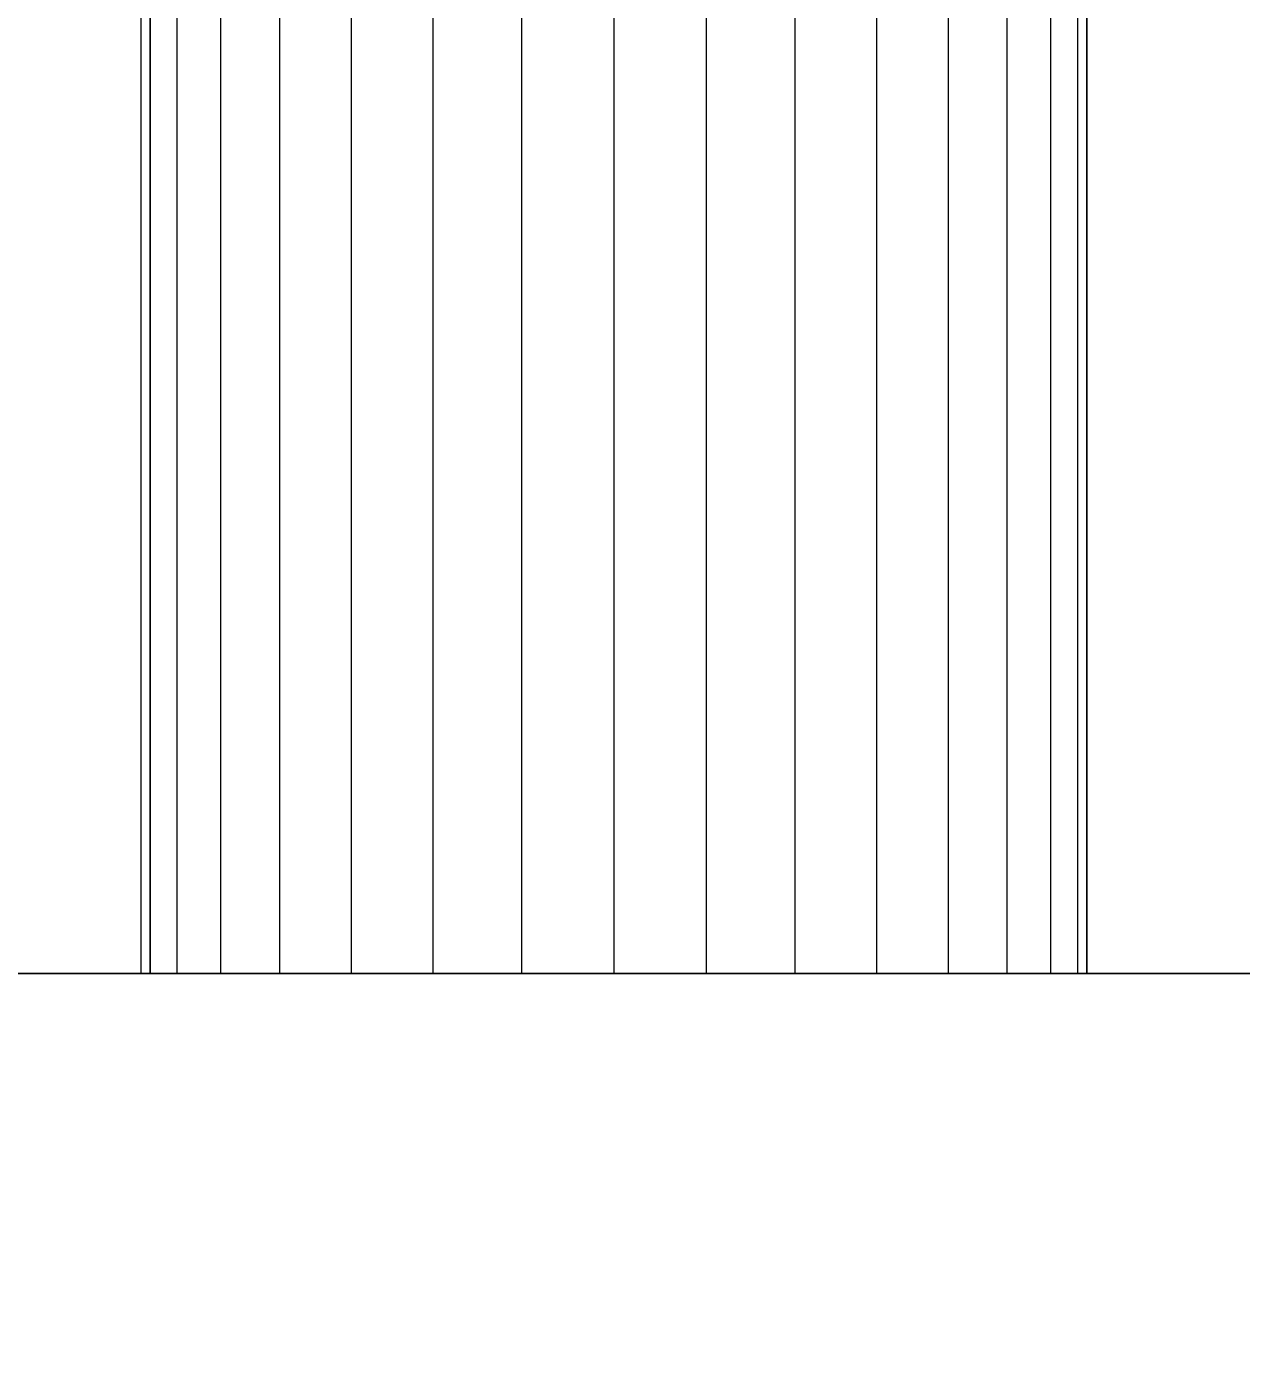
# Model space of a CAD drawing. Header units: millimetres. Extents: x -21672 to 8019, y 3751 to 17279.
# Drawn here: x -13318.5 to -13267.6, y 14411.1 to 14466.4 of the extents above; entities that cross this region are included whole.
import ezdxf

# ---------------------------------------------------------------- set-up
doc = ezdxf.new("R2010")
doc.units = ezdxf.units.MM
for name, color, linetype, lineweight in [('A-ANNO-DIMS', 211, 'Continuous', 9), ('A-ANNO-DIMS-50', 211, 'Continuous', 9), ('A-GENM', 13, 'Continuous', 18)]:
    doc.layers.add(name, color=color, linetype=linetype, lineweight=lineweight)
doc.styles.add('Arial', font='arial.ttf', dxfattribs={"height": 125})
doc.dimstyles.new('Diagonal_-_2_5mm_Arial', dxfattribs={"dimscale": 304.8, "dimtxt": 127.532425, "dimasz": 0.492126, "dimexe": 0.393701, "dimexo": 0.246063, "dimgap": 0.287073, "dimtad": 1, "dimdec": 0, "dimzin": 0, "dimdsep": 46, "dimtxsty": 'Arial', "dimblk1": 'OBLIQUE', "dimblk2": 'OBLIQUE', "dimsah": 1, "dimcen": 0.09, "dimdle": 0.393701, "dimazin": 0, "dimtfac": 1, "dimtdec": 4, "dimtix": 1, "dimtmove": 0, "dimatfit": 3, "dimfxl": 1, "dimtvp": 1, "dimtolj": 1, "dimtzin": 0, "dimarcsym": 2})

# ---------------------------------------------------------------- blocks, each defined once
blk = doc.blocks.new('Nevera de autoservicio single - Nevera de autoservicio single-466915-Level 2')
at = {"layer": 'A-GENM'}
for p, q in [((454.753, 1307.979), (454.753, -1108.896)), ((454.753, -1108.896), (454.753, 1307.979)), ((454.753, -1108.896), (454.753, 1307.979)), ((454.753, -1108.896), (454.753, 1307.979)), ((454.753, -1028.381), (454.753, 977.961)), ((454.753, -616.823), (454.753, -565.379)), ((454.753, -597.038), (255.92, -597.038)), ((454.753, -597.038), (255.92, -597.038)), ((454.753, -597.038), (255.92, -597.038)), ((454.753, -597.038), (255.92, -597.038)), ((454.753, -597.038), (255.92, -597.038)), ((454.753, -597.038), (255.92, -597.038)), ((454.753, -597.038), (255.92, -597.038)), ((454.753, -597.038), (255.92, -597.038)), ((454.753, -597.038), (255.92, -597.038)), ((454.753, -597.038), (255.92, -597.038)), ((454.753, -597.038), (255.92, -597.038)), ((255.92, -597.038), (454.753, -597.038)), ((454.753, -597.386), (454.753, -597.038)), ((454.753, -597.038), (454.753, -597.417)), ((454.753, -597.417), (454.753, -597.038)), ((454.753, -597.038), (454.753, -597.417)), ((454.753, -597.417), (454.753, -597.038)), ((454.753, -597.038), (454.753, -597.417)), ((454.753, -597.417), (454.753, -597.038)), ((454.753, -597.038), (454.753, -597.417)), ((454.753, -597.417), (454.753, -597.038)), ((454.753, -597.038), (454.753, -597.227)), ((454.753, -597.417), (454.753, -597.038)), ((454.753, -597.227), (454.753, -597.038)), ((454.753, -597.417), (454.753, -597.038)), ((454.753, -597.038), (454.753, -597.386)), ((454.753, -597.227), (454.753, -597.038)), ((454.753, -597.227), (454.753, -597.038)), ((454.753, -597.417), (454.753, -597.038)), ((454.753, -597.417), (454.753, -597.038)), ((454.753, -597.417), (454.753, -597.038)), ((454.753, -597.417), (454.753, -597.038)), ((454.753, -597.038), (454.753, -597.417)), ((454.753, -597.038), (454.753, -597.417)), ((454.753, -597.417), (454.753, -597.038)), ((454.753, -597.038), (454.753, -597.417)), ((454.753, -597.417), (255.92, -597.417)), ((454.753, -597.417), (255.92, -597.417)), ((454.753, -597.417), (255.92, -597.417)), ((454.753, -597.417), (255.92, -597.417)), ((454.753, -597.417), (255.92, -597.417)), ((454.753, -597.417), (255.92, -597.417)), ((454.753, -597.417), (255.92, -597.417)), ((454.753, -597.417), (255.92, -597.417)), ((454.753, -597.417), (255.92, -597.417)), ((454.753, -597.417), (255.92, -597.417)), ((454.753, -597.417), (255.92, -597.417)), ((454.753, -597.417), (255.92, -597.417)), ((454.753, -597.417), (255.92, -597.417)), ((454.753, -597.417), (255.92, -597.417)), ((454.753, -597.417), (255.92, -597.417)), ((454.753, -597.417), (255.92, -597.417)), ((454.753, -597.417), (255.92, -597.417)), ((454.753, -597.417), (255.92, -597.417)), ((454.753, -597.417), (255.92, -597.417)), ((454.753, -597.417), (255.92, -597.417)), ((454.753, -597.417), (255.92, -597.417)), ((454.753, -597.417), (255.92, -597.417)), ((454.753, -597.417), (255.92, -597.417)), ((454.753, -597.417), (255.92, -597.417)), ((454.753, -597.227), (454.753, -597.417)), ((454.753, -597.227), (454.753, -597.417)), ((454.753, -597.417), (454.753, -597.227)), ((454.753, -597.417), (454.753, -597.227)), ((454.753, -597.417), (454.753, -597.386)), ((454.753, -597.386), (454.753, -597.417)), ((454.753, -598.543), (454.753, -597.417)), ((454.753, -597.417), (454.753, -598.543)), ((454.753, -598.543), (454.753, -597.417)), ((454.753, -597.417), (454.753, -598.543)), ((454.753, -598.543), (454.753, -597.417)), ((454.753, -597.417), (454.753, -598.543)), ((454.753, -598.543), (454.753, -597.417)), ((454.753, -597.417), (454.753, -598.543)), ((454.753, -598.543), (454.753, -597.417)), ((454.753, -597.417), (454.753, -598.543)), ((454.753, -598.543), (454.753, -597.417)), ((454.753, -597.417), (454.753, -598.543)), ((454.753, -598.543), (454.753, -597.417)), ((454.753, -598.543), (454.753, -597.417)), ((454.753, -598.543), (454.753, -597.417)), ((454.753, -598.543), (454.753, -597.417)), ((454.753, -598.543), (454.753, -597.417)), ((454.753, -598.543), (454.753, -597.417)), ((454.753, -598.543), (454.753, -597.417)), ((454.753, -598.543), (454.753, -597.417)), ((454.753, -598.543), (454.753, -597.417)), ((454.753, -598.543), (454.753, -597.417)), ((454.753, -598.543), (454.753, -597.417)), ((454.753, -598.543), (454.753, -597.417)), ((454.753, -598.543), (255.92, -598.543)), ((454.753, -598.543), (255.92, -598.543)), ((454.753, -598.543), (255.92, -598.543)), ((454.753, -598.543), (255.92, -598.543)), ((454.753, -598.543), (255.92, -598.543)), ((454.753, -598.543), (255.92, -598.543)), ((454.753, -598.543), (255.92, -598.543)), ((454.753, -598.543), (255.92, -598.543)), ((454.753, -598.543), (255.92, -598.543)), ((454.753, -598.543), (255.92, -598.543)), ((454.753, -598.543), (255.92, -598.543)), ((454.753, -598.543), (255.92, -598.543)), ((454.753, -598.543), (255.92, -598.543)), ((454.753, -598.543), (255.92, -598.543)), ((454.753, -598.543), (255.92, -598.543)), ((454.753, -598.543), (255.92, -598.543)), ((454.753, -598.543), (255.92, -598.543)), ((454.753, -598.543), (255.92, -598.543)), ((454.753, -598.543), (255.92, -598.543)), ((454.753, -598.543), (255.92, -598.543)), ((454.753, -598.543), (255.92, -598.543)), ((454.753, -598.543), (255.92, -598.543)), ((454.753, -598.543), (255.92, -598.543)), ((454.753, -598.543), (255.92, -598.543)), ((454.753, -600.372), (454.753, -598.543)), ((454.753, -598.543), (454.753, -600.372)), ((454.753, -600.372), (454.753, -598.543)), ((454.753, -598.543), (454.753, -600.372)), ((454.753, -600.372), (454.753, -598.543)), ((454.753, -598.543), (454.753, -600.372)), ((454.753, -600.372), (454.753, -598.543)), ((454.753, -598.543), (454.753, -600.372)), ((454.753, -600.372), (454.753, -598.543)), ((454.753, -598.543), (454.753, -600.372)), ((454.753, -600.372), (454.753, -598.543)), ((454.753, -598.543), (454.753, -600.372)), ((454.753, -600.372), (454.753, -598.543)), ((454.753, -600.372), (454.753, -598.543)), ((454.753, -600.372), (454.753, -598.543)), ((454.753, -600.372), (454.753, -598.543)), ((454.753, -600.372), (454.753, -598.543)), ((454.753, -600.372), (454.753, -598.543)), ((454.753, -600.372), (454.753, -598.543)), ((454.753, -600.372), (454.753, -598.543)), ((454.753, -600.372), (454.753, -598.543)), ((454.753, -600.372), (454.753, -598.543)), ((454.753, -600.372), (454.753, -598.543)), ((454.753, -600.372), (454.753, -598.543)), ((454.753, -600.372), (255.92, -600.372)), ((454.753, -600.372), (255.92, -600.372)), ((454.753, -600.372), (255.92, -600.372)), ((454.753, -600.372), (255.92, -600.372)), ((454.753, -600.372), (255.92, -600.372)), ((454.753, -600.372), (255.92, -600.372)), ((454.753, -600.372), (255.92, -600.372)), ((454.753, -600.372), (255.92, -600.372)), ((454.753, -600.372), (255.92, -600.372)), ((454.753, -600.372), (255.92, -600.372)), ((454.753, -600.372), (255.92, -600.372)), ((454.753, -600.372), (255.92, -600.372)), ((454.753, -600.372), (255.92, -600.372)), ((454.753, -600.372), (255.92, -600.372)), ((454.753, -600.372), (255.92, -600.372)), ((454.753, -600.372), (255.92, -600.372)), ((454.753, -600.372), (255.92, -600.372)), ((454.753, -600.372), (255.92, -600.372)), ((454.753, -600.372), (255.92, -600.372)), ((454.753, -600.372), (255.92, -600.372)), ((454.753, -600.372), (255.92, -600.372)), ((454.753, -600.372), (255.92, -600.372)), ((454.753, -600.372), (255.92, -600.372)), ((454.753, -600.372), (255.92, -600.372)), ((454.753, -602.832), (454.753, -600.372)), ((454.753, -600.372), (454.753, -602.832)), ((454.753, -602.832), (454.753, -600.372)), ((454.753, -600.372), (454.753, -602.832)), ((454.753, -602.832), (454.753, -600.372)), ((454.753, -600.372), (454.753, -602.832)), ((454.753, -602.832), (454.753, -600.372)), ((454.753, -600.372), (454.753, -602.832)), ((454.753, -602.832), (454.753, -600.372)), ((454.753, -600.372), (454.753, -602.832)), ((454.753, -602.832), (454.753, -600.372)), ((454.753, -600.372), (454.753, -602.832)), ((454.753, -602.832), (454.753, -600.372)), ((454.753, -602.832), (454.753, -600.372)), ((454.753, -602.832), (454.753, -600.372)), ((454.753, -602.832), (454.753, -600.372)), ((454.753, -602.832), (454.753, -600.372)), ((454.753, -602.832), (454.753, -600.372)), ((454.753, -602.832), (454.753, -600.372)), ((454.753, -602.832), (454.753, -600.372)), ((454.753, -602.832), (454.753, -600.372)), ((454.753, -602.832), (454.753, -600.372)), ((454.753, -602.832), (454.753, -600.372)), ((454.753, -602.832), (454.753, -600.372)), ((454.753, -602.832), (255.92, -602.832)), ((454.753, -602.832), (255.92, -602.832)), ((454.753, -602.832), (255.92, -602.832)), ((454.753, -602.832), (255.92, -602.832)), ((454.753, -602.832), (255.92, -602.832)), ((454.753, -602.832), (255.92, -602.832)), ((454.753, -602.832), (255.92, -602.832)), ((454.753, -602.832), (255.92, -602.832)), ((454.753, -602.832), (255.92, -602.832)), ((454.753, -602.832), (255.92, -602.832)), ((454.753, -602.832), (255.92, -602.832)), ((454.753, -602.832), (255.92, -602.832)), ((454.753, -602.832), (255.92, -602.832)), ((454.753, -602.832), (255.92, -602.832)), ((454.753, -602.832), (255.92, -602.832)), ((454.753, -602.832), (255.92, -602.832)), ((454.753, -602.832), (255.92, -602.832)), ((454.753, -602.832), (255.92, -602.832)), ((454.753, -602.832), (255.92, -602.832)), ((454.753, -602.832), (255.92, -602.832)), ((454.753, -602.832), (255.92, -602.832)), ((454.753, -602.832), (255.92, -602.832)), ((454.753, -602.832), (255.92, -602.832)), ((454.753, -602.832), (255.92, -602.832)), ((454.753, -605.83), (454.753, -602.832)), ((454.753, -602.832), (454.753, -605.83)), ((454.753, -605.83), (454.753, -602.832)), ((454.753, -602.832), (454.753, -605.83)), ((454.753, -605.83), (454.753, -602.832)), ((454.753, -602.832), (454.753, -605.83)), ((454.753, -605.83), (454.753, -602.832)), ((454.753, -602.832), (454.753, -605.83)), ((454.753, -605.83), (454.753, -602.832)), ((454.753, -602.832), (454.753, -605.83)), ((454.753, -605.83), (454.753, -602.832)), ((454.753, -602.832), (454.753, -605.83)), ((454.753, -605.83), (454.753, -602.832)), ((454.753, -605.83), (454.753, -602.832)), ((454.753, -605.83), (454.753, -602.832)), ((454.753, -605.83), (454.753, -602.832)), ((454.753, -605.83), (454.753, -602.832)), ((454.753, -605.83), (454.753, -602.832)), ((454.753, -605.83), (454.753, -602.832)), ((454.753, -605.83), (454.753, -602.832)), ((454.753, -605.83), (454.753, -602.832)), ((454.753, -605.83), (454.753, -602.832)), ((454.753, -605.83), (454.753, -602.832)), ((454.753, -605.83), (454.753, -602.832)), ((454.753, -605.83), (255.92, -605.83)), ((454.753, -605.83), (255.92, -605.83)), ((454.753, -605.83), (255.92, -605.83)), ((454.753, -605.83), (255.92, -605.83)), ((454.753, -605.83), (255.92, -605.83)), ((454.753, -605.83), (255.92, -605.83)), ((454.753, -605.83), (255.92, -605.83)), ((454.753, -605.83), (255.92, -605.83)), ((454.753, -605.83), (255.92, -605.83)), ((454.753, -605.83), (255.92, -605.83)), ((454.753, -605.83), (255.92, -605.83)), ((454.753, -605.83), (255.92, -605.83)), ((454.753, -605.83), (255.92, -605.83)), ((454.753, -605.83), (255.92, -605.83)), ((454.753, -605.83), (255.92, -605.83)), ((454.753, -605.83), (255.92, -605.83)), ((454.753, -605.83), (255.92, -605.83)), ((454.753, -605.83), (255.92, -605.83)), ((454.753, -605.83), (255.92, -605.83)), ((454.753, -605.83), (255.92, -605.83)), ((454.753, -605.83), (255.92, -605.83)), ((454.753, -605.83), (255.92, -605.83)), ((454.753, -605.83), (255.92, -605.83)), ((454.753, -605.83), (255.92, -605.83)), ((454.753, -609.252), (454.753, -605.83)), ((454.753, -605.83), (454.753, -609.252)), ((454.753, -609.252), (454.753, -605.83)), ((454.753, -605.83), (454.753, -609.252)), ((454.753, -609.252), (454.753, -605.83)), ((454.753, -605.83), (454.753, -609.252)), ((454.753, -609.252), (454.753, -605.83)), ((454.753, -605.83), (454.753, -609.252)), ((454.753, -609.252), (454.753, -605.83)), ((454.753, -605.83), (454.753, -609.252)), ((454.753, -609.252), (454.753, -605.83)), ((454.753, -605.83), (454.753, -609.252)), ((454.753, -609.252), (454.753, -605.83)), ((454.753, -609.252), (454.753, -605.83)), ((454.753, -609.252), (454.753, -605.83)), ((454.753, -609.252), (454.753, -605.83)), ((454.753, -609.252), (454.753, -605.83)), ((454.753, -609.252), (454.753, -605.83)), ((454.753, -609.252), (454.753, -605.83)), ((454.753, -609.252), (454.753, -605.83)), ((454.753, -609.252), (454.753, -605.83)), ((454.753, -609.252), (454.753, -605.83)), ((454.753, -609.252), (454.753, -605.83)), ((454.753, -609.252), (454.753, -605.83)), ((454.753, -609.252), (255.92, -609.252)), ((454.753, -609.252), (255.92, -609.252)), ((454.753, -609.252), (255.92, -609.252)), ((454.753, -609.252), (255.92, -609.252)), ((454.753, -609.252), (255.92, -609.252)), ((454.753, -609.252), (255.92, -609.252)), ((454.753, -609.252), (255.92, -609.252)), ((454.753, -609.252), (255.92, -609.252)), ((454.753, -609.252), (255.92, -609.252)), ((454.753, -609.252), (255.92, -609.252)), ((454.753, -609.252), (255.92, -609.252)), ((454.753, -609.252), (255.92, -609.252)), ((454.753, -609.252), (255.92, -609.252)), ((454.753, -609.252), (255.92, -609.252)), ((454.753, -609.252), (255.92, -609.252)), ((454.753, -609.252), (255.92, -609.252)), ((454.753, -609.252), (255.92, -609.252)), ((454.753, -609.252), (255.92, -609.252)), ((454.753, -609.252), (255.92, -609.252)), ((454.753, -609.252), (255.92, -609.252)), ((454.753, -609.252), (255.92, -609.252)), ((454.753, -609.252), (255.92, -609.252)), ((454.753, -609.252), (255.92, -609.252)), ((454.753, -609.252), (255.92, -609.252)), ((454.753, -612.964), (454.753, -609.252)), ((454.753, -609.252), (454.753, -612.964)), ((454.753, -612.964), (454.753, -609.252)), ((454.753, -609.252), (454.753, -612.964)), ((454.753, -612.964), (454.753, -609.252)), ((454.753, -609.252), (454.753, -612.964)), ((454.753, -612.964), (454.753, -609.252)), ((454.753, -609.252), (454.753, -612.964)), ((454.753, -612.964), (454.753, -609.252)), ((454.753, -609.252), (454.753, -612.964)), ((454.753, -612.964), (454.753, -609.252)), ((454.753, -609.252), (454.753, -612.964)), ((454.753, -612.964), (454.753, -609.252)), ((454.753, -612.964), (454.753, -609.252)), ((454.753, -612.964), (454.753, -609.252)), ((454.753, -612.964), (454.753, -609.252)), ((454.753, -612.964), (454.753, -609.252)), ((454.753, -612.964), (454.753, -609.252)), ((454.753, -612.964), (454.753, -609.252)), ((454.753, -612.964), (454.753, -609.252)), ((454.753, -612.964), (454.753, -609.252)), ((454.753, -612.964), (454.753, -609.252)), ((454.753, -612.964), (454.753, -609.252)), ((454.753, -612.964), (454.753, -609.252)), ((454.753, -612.964), (255.92, -612.964)), ((454.753, -612.964), (255.92, -612.964)), ((454.753, -612.964), (255.92, -612.964)), ((454.753, -612.964), (255.92, -612.964)), ((454.753, -612.964), (255.92, -612.964)), ((454.753, -612.964), (255.92, -612.964)), ((454.753, -612.964), (255.92, -612.964)), ((454.753, -612.964), (255.92, -612.964)), ((454.753, -612.964), (255.92, -612.964)), ((454.753, -612.964), (255.92, -612.964)), ((454.753, -612.964), (255.92, -612.964)), ((454.753, -612.964), (255.92, -612.964)), ((454.753, -612.964), (255.92, -612.964)), ((454.753, -612.964), (255.92, -612.964)), ((454.753, -612.964), (255.92, -612.964)), ((454.753, -612.964), (255.92, -612.964)), ((454.753, -612.964), (255.92, -612.964)), ((454.753, -612.964), (255.92, -612.964)), ((454.753, -612.964), (255.92, -612.964)), ((454.753, -612.964), (255.92, -612.964)), ((454.753, -612.964), (255.92, -612.964)), ((454.753, -612.964), (255.92, -612.964)), ((454.753, -612.964), (255.92, -612.964)), ((454.753, -612.964), (255.92, -612.964)), ((454.753, -616.823), (454.753, -612.964)), ((454.753, -612.964), (454.753, -616.823)), ((454.753, -616.823), (454.753, -612.964)), ((454.753, -612.964), (454.753, -616.823)), ((454.753, -616.823), (454.753, -612.964)), ((454.753, -612.964), (454.753, -616.823)), ((454.753, -616.823), (454.753, -612.964)), ((454.753, -612.964), (454.753, -616.823)), ((454.753, -616.823), (454.753, -612.964)), ((454.753, -612.964), (454.753, -616.823)), ((454.753, -616.823), (454.753, -612.964)), ((454.753, -612.964), (454.753, -616.823)), ((454.753, -616.823), (454.753, -612.964)), ((454.753, -616.823), (454.753, -612.964)), ((454.753, -616.823), (454.753, -612.964)), ((454.753, -616.823), (454.753, -612.964)), ((454.753, -616.823), (454.753, -612.964)), ((454.753, -616.823), (454.753, -612.964)), ((454.753, -616.823), (454.753, -612.964)), ((454.753, -616.823), (454.753, -612.964)), ((454.753, -616.823), (454.753, -612.964)), ((454.753, -616.823), (454.753, -612.964)), ((454.753, -616.823), (454.753, -612.964)), ((454.753, -616.823), (454.753, -612.964)), ((454.753, -616.823), (255.92, -616.823)), ((454.753, -616.823), (255.92, -616.823)), ((454.753, -616.823), (255.92, -616.823)), ((454.753, -616.823), (255.92, -616.823)), ((454.753, -616.823), (255.92, -616.823)), ((454.753, -616.823), (255.92, -616.823)), ((454.753, -616.823), (255.92, -616.823)), ((454.753, -616.823), (255.92, -616.823)), ((454.753, -616.823), (255.92, -616.823)), ((454.753, -616.823), (255.92, -616.823)), ((454.753, -616.823), (255.92, -616.823)), ((454.753, -616.823), (255.92, -616.823)), ((454.753, -616.823), (255.92, -616.823)), ((454.753, -616.823), (255.92, -616.823)), ((454.753, -616.823), (255.92, -616.823)), ((454.753, -616.823), (255.92, -616.823)), ((454.753, -616.823), (255.92, -616.823)), ((454.753, -616.823), (255.92, -616.823)), ((454.753, -616.823), (255.92, -616.823)), ((454.753, -616.823), (255.92, -616.823)), ((454.753, -616.823), (255.92, -616.823)), ((454.753, -616.823), (255.92, -616.823)), ((454.753, -616.823), (255.92, -616.823)), ((454.753, -616.823), (255.92, -616.823)), ((454.753, -620.684), (454.753, -616.823)), ((454.753, -616.823), (454.753, -620.684)), ((454.753, -620.684), (454.753, -616.823)), ((454.753, -616.823), (454.753, -620.684)), ((454.753, -620.684), (454.753, -616.823)), ((454.753, -616.823), (454.753, -620.684)), ((454.753, -620.684), (454.753, -616.823)), ((454.753, -616.823), (454.753, -620.684)), ((454.753, -620.684), (454.753, -616.823)), ((454.753, -616.823), (454.753, -620.684)), ((454.753, -620.684), (454.753, -616.823)), ((454.753, -616.823), (454.753, -620.684)), ((454.753, -616.823), (454.753, -668.268)), ((454.753, -616.823), (454.753, -620.684)), ((454.753, -616.823), (454.753, -620.684)), ((454.753, -616.823), (454.753, -620.684)), ((454.753, -616.823), (454.753, -620.684)), ((454.753, -616.823), (454.753, -620.684)), ((454.753, -616.823), (454.753, -620.684)), ((454.753, -620.684), (454.753, -616.823)), ((454.753, -620.684), (454.753, -616.823)), ((454.753, -616.823), (454.753, -620.684)), ((454.753, -616.823), (454.753, -620.684)), ((454.753, -616.823), (454.753, -620.684)), ((454.753, -620.684), (454.753, -616.823)), ((454.753, -620.684), (255.92, -620.684)), ((454.753, -620.684), (255.92, -620.684)), ((454.753, -620.684), (255.92, -620.684)), ((454.753, -620.684), (255.92, -620.684)), ((454.753, -620.684), (255.92, -620.684)), ((454.753, -620.684), (255.92, -620.684)), ((454.753, -620.684), (255.92, -620.684)), ((454.753, -620.684), (255.92, -620.684)), ((454.753, -620.684), (255.92, -620.684)), ((454.753, -620.684), (255.92, -620.684)), ((454.753, -620.684), (255.92, -620.684)), ((454.753, -620.684), (255.92, -620.684)), ((454.753, -620.684), (255.92, -620.684)), ((454.753, -620.684), (255.92, -620.684)), ((454.753, -620.684), (255.92, -620.684)), ((454.753, -620.684), (255.92, -620.684)), ((454.753, -620.684), (255.92, -620.684)), ((454.753, -620.684), (255.92, -620.684)), ((454.753, -620.684), (255.92, -620.684)), ((454.753, -620.684), (255.92, -620.684)), ((454.753, -620.684), (255.92, -620.684)), ((454.753, -620.684), (255.92, -620.684)), ((454.753, -620.684), (255.92, -620.684)), ((454.753, -620.684), (255.92, -620.684)), ((454.753, -624.396), (454.753, -620.684)), ((454.753, -620.684), (454.753, -624.396)), ((454.753, -624.396), (454.753, -620.684)), ((454.753, -620.684), (454.753, -624.396)), ((454.753, -624.396), (454.753, -620.684)), ((454.753, -620.684), (454.753, -624.396)), ((454.753, -624.396), (454.753, -620.684)), ((454.753, -620.684), (454.753, -624.396)), ((454.753, -624.396), (454.753, -620.684)), ((454.753, -620.684), (454.753, -624.396)), ((454.753, -624.396), (454.753, -620.684)), ((454.753, -620.684), (454.753, -624.396)), ((454.753, -620.684), (454.753, -624.396)), ((454.753, -620.684), (454.753, -624.396)), ((454.753, -620.684), (454.753, -624.396)), ((454.753, -620.684), (454.753, -624.396)), ((454.753, -620.684), (454.753, -624.396)), ((454.753, -620.684), (454.753, -624.396)), ((454.753, -620.684), (454.753, -624.396)), ((454.753, -620.684), (454.753, -624.396)), ((454.753, -620.684), (454.753, -624.396)), ((454.753, -620.684), (454.753, -624.396)), ((454.753, -624.396), (454.753, -620.684)), ((454.753, -620.684), (454.753, -624.396)), ((454.753, -624.396), (255.92, -624.396)), ((454.753, -624.396), (255.92, -624.396)), ((454.753, -624.396), (255.92, -624.396)), ((454.753, -624.396), (255.92, -624.396)), ((454.753, -624.396), (255.92, -624.396)), ((454.753, -624.396), (255.92, -624.396)), ((454.753, -624.396), (255.92, -624.396)), ((454.753, -624.396), (255.92, -624.396)), ((454.753, -624.396), (255.92, -624.396)), ((454.753, -624.396), (255.92, -624.396)), ((454.753, -624.396), (255.92, -624.396)), ((454.753, -624.396), (255.92, -624.396)), ((454.753, -624.396), (255.92, -624.396)), ((454.753, -624.396), (255.92, -624.396)), ((454.753, -624.396), (255.92, -624.396)), ((454.753, -624.396), (255.92, -624.396)), ((454.753, -624.396), (255.92, -624.396)), ((454.753, -624.396), (255.92, -624.396)), ((454.753, -624.396), (255.92, -624.396)), ((454.753, -624.396), (255.92, -624.396)), ((454.753, -624.396), (255.92, -624.396)), ((454.753, -624.396), (255.92, -624.396)), ((454.753, -624.396), (255.92, -624.396)), ((454.753, -624.396), (255.92, -624.396)), ((454.753, -627.816), (454.753, -624.396)), ((454.753, -624.396), (454.753, -627.816)), ((454.753, -627.816), (454.753, -624.396)), ((454.753, -624.396), (454.753, -627.816)), ((454.753, -627.816), (454.753, -624.396)), ((454.753, -624.396), (454.753, -627.816)), ((454.753, -627.816), (454.753, -624.396)), ((454.753, -624.396), (454.753, -627.816)), ((454.753, -627.816), (454.753, -624.396)), ((454.753, -624.396), (454.753, -627.816)), ((454.753, -627.816), (454.753, -624.396)), ((454.753, -624.396), (454.753, -627.816)), ((454.753, -624.396), (454.753, -627.816)), ((454.753, -624.396), (454.753, -627.816)), ((454.753, -624.396), (454.753, -627.816)), ((454.753, -624.396), (454.753, -627.816)), ((454.753, -624.396), (454.753, -627.816)), ((454.753, -624.396), (454.753, -627.816)), ((454.753, -624.396), (454.753, -627.816)), ((454.753, -624.396), (454.753, -627.816)), ((454.753, -624.396), (454.753, -627.816)), ((454.753, -624.396), (454.753, -627.816)), ((454.753, -627.816), (454.753, -624.396)), ((454.753, -624.396), (454.753, -627.816)), ((454.753, -627.816), (255.92, -627.816)), ((454.753, -627.816), (255.92, -627.816)), ((454.753, -627.816), (255.92, -627.816)), ((454.753, -627.816), (255.92, -627.816)), ((454.753, -627.816), (255.92, -627.816)), ((454.753, -627.816), (255.92, -627.816)), ((454.753, -627.816), (255.92, -627.816)), ((454.753, -627.816), (255.92, -627.816)), ((454.753, -627.816), (255.92, -627.816)), ((454.753, -627.816), (255.92, -627.816)), ((454.753, -627.816), (255.92, -627.816)), ((454.753, -627.816), (255.92, -627.816)), ((454.753, -627.816), (255.92, -627.816)), ((454.753, -627.816), (255.92, -627.816)), ((454.753, -627.816), (255.92, -627.816)), ((454.753, -627.816), (255.92, -627.816)), ((454.753, -627.816), (255.92, -627.816)), ((454.753, -627.816), (255.92, -627.816)), ((454.753, -627.816), (255.92, -627.816)), ((454.753, -627.816), (255.92, -627.816)), ((454.753, -627.816), (255.92, -627.816)), ((454.753, -627.816), (255.92, -627.816)), ((454.753, -627.816), (255.92, -627.816)), ((454.753, -627.816), (255.92, -627.816)), ((454.753, -630.815), (454.753, -627.816)), ((454.753, -627.816), (454.753, -630.815)), ((454.753, -630.815), (454.753, -627.816)), ((454.753, -627.816), (454.753, -630.815)), ((454.753, -630.815), (454.753, -627.816)), ((454.753, -627.816), (454.753, -630.815)), ((454.753, -630.815), (454.753, -627.816)), ((454.753, -627.816), (454.753, -630.815)), ((454.753, -630.815), (454.753, -627.816)), ((454.753, -627.816), (454.753, -630.815)), ((454.753, -630.815), (454.753, -627.816)), ((454.753, -627.816), (454.753, -630.815)), ((454.753, -627.816), (454.753, -630.815)), ((454.753, -627.816), (454.753, -630.815)), ((454.753, -627.816), (454.753, -630.815)), ((454.753, -627.816), (454.753, -630.815)), ((454.753, -627.816), (454.753, -630.815)), ((454.753, -627.816), (454.753, -630.815)), ((454.753, -627.816), (454.753, -630.815)), ((454.753, -627.816), (454.753, -630.815)), ((454.753, -627.816), (454.753, -630.815)), ((454.753, -627.816), (454.753, -630.815)), ((454.753, -630.815), (454.753, -627.816)), ((454.753, -627.816), (454.753, -630.815)), ((454.753, -630.815), (255.92, -630.815)), ((454.753, -630.815), (255.92, -630.815)), ((454.753, -630.815), (255.92, -630.815)), ((454.753, -630.815), (255.92, -630.815)), ((454.753, -630.815), (255.92, -630.815)), ((454.753, -630.815), (255.92, -630.815)), ((454.753, -630.815), (255.92, -630.815)), ((454.753, -630.815), (255.92, -630.815)), ((454.753, -630.815), (255.92, -630.815)), ((454.753, -630.815), (255.92, -630.815)), ((454.753, -630.815), (255.92, -630.815)), ((454.753, -630.815), (255.92, -630.815)), ((454.753, -630.815), (255.92, -630.815)), ((454.753, -630.815), (255.92, -630.815)), ((454.753, -630.815), (255.92, -630.815)), ((454.753, -630.815), (255.92, -630.815)), ((454.753, -630.815), (255.92, -630.815)), ((454.753, -630.815), (255.92, -630.815)), ((454.753, -630.815), (255.92, -630.815)), ((454.753, -630.815), (255.92, -630.815)), ((454.753, -630.815), (255.92, -630.815)), ((454.753, -630.815), (255.92, -630.815)), ((454.753, -630.815), (255.92, -630.815)), ((454.753, -630.815), (255.92, -630.815)), ((454.753, -633.275), (454.753, -630.815)), ((454.753, -630.815), (454.753, -633.275)), ((454.753, -633.275), (454.753, -630.815)), ((454.753, -630.815), (454.753, -633.275)), ((454.753, -633.275), (454.753, -630.815)), ((454.753, -630.815), (454.753, -633.275)), ((454.753, -633.275), (454.753, -630.815)), ((454.753, -630.815), (454.753, -633.275)), ((454.753, -633.275), (454.753, -630.815)), ((454.753, -630.815), (454.753, -633.275)), ((454.753, -633.275), (454.753, -630.815)), ((454.753, -630.815), (454.753, -633.275)), ((454.753, -630.815), (454.753, -633.275)), ((454.753, -630.815), (454.753, -633.275)), ((454.753, -630.815), (454.753, -633.275)), ((454.753, -630.815), (454.753, -633.275)), ((454.753, -630.815), (454.753, -633.275)), ((454.753, -630.815), (454.753, -633.275)), ((454.753, -630.815), (454.753, -633.275)), ((454.753, -630.815), (454.753, -633.275)), ((454.753, -630.815), (454.753, -633.275)), ((454.753, -630.815), (454.753, -633.275)), ((454.753, -630.815), (454.753, -633.275)), ((454.753, -630.815), (454.753, -633.275)), ((454.753, -633.275), (255.92, -633.275)), ((454.753, -633.275), (255.92, -633.275)), ((454.753, -633.275), (255.92, -633.275)), ((454.753, -633.275), (255.92, -633.275)), ((454.753, -633.275), (255.92, -633.275)), ((454.753, -633.275), (255.92, -633.275)), ((454.753, -633.275), (255.92, -633.275)), ((454.753, -633.275), (255.92, -633.275)), ((454.753, -633.275), (255.92, -633.275)), ((454.753, -633.275), (255.92, -633.275)), ((454.753, -633.275), (255.92, -633.275)), ((454.753, -633.275), (255.92, -633.275)), ((454.753, -633.275), (255.92, -633.275)), ((454.753, -633.275), (255.92, -633.275)), ((454.753, -633.275), (255.92, -633.275)), ((454.753, -633.275), (255.92, -633.275)), ((454.753, -633.275), (255.92, -633.275)), ((454.753, -633.275), (255.92, -633.275)), ((454.753, -633.275), (255.92, -633.275)), ((454.753, -633.275), (255.92, -633.275)), ((454.753, -633.275), (255.92, -633.275)), ((454.753, -633.275), (255.92, -633.275)), ((454.753, -633.275), (255.92, -633.275)), ((454.753, -633.275), (255.92, -633.275)), ((454.753, -635.103), (454.753, -633.275)), ((454.753, -633.275), (454.753, -635.103)), ((454.753, -635.103), (454.753, -633.275)), ((454.753, -633.275), (454.753, -635.103)), ((454.753, -635.103), (454.753, -633.275)), ((454.753, -633.275), (454.753, -635.103)), ((454.753, -635.103), (454.753, -633.275)), ((454.753, -633.275), (454.753, -635.103)), ((454.753, -635.103), (454.753, -633.275)), ((454.753, -633.275), (454.753, -635.103)), ((454.753, -635.103), (454.753, -633.275)), ((454.753, -633.275), (454.753, -635.103)), ((454.753, -633.275), (454.753, -635.103)), ((454.753, -633.275), (454.753, -635.103)), ((454.753, -633.275), (454.753, -635.103)), ((454.753, -633.275), (454.753, -635.103)), ((454.753, -633.275), (454.753, -635.103)), ((454.753, -633.275), (454.753, -635.103)), ((454.753, -633.275), (454.753, -635.103)), ((454.753, -633.275), (454.753, -635.103)), ((454.753, -633.275), (454.753, -635.103)), ((454.753, -633.275), (454.753, -635.103)), ((454.753, -633.275), (454.753, -635.103)), ((454.753, -633.275), (454.753, -635.103)), ((454.753, -635.103), (255.92, -635.103)), ((454.753, -635.103), (255.92, -635.103)), ((454.753, -635.103), (255.92, -635.103)), ((454.753, -635.103), (255.92, -635.103)), ((454.753, -635.103), (255.92, -635.103)), ((454.753, -635.103), (255.92, -635.103)), ((454.753, -635.103), (255.92, -635.103)), ((454.753, -635.103), (255.92, -635.103)), ((454.753, -635.103), (255.92, -635.103)), ((454.753, -635.103), (255.92, -635.103)), ((454.753, -635.103), (255.92, -635.103)), ((454.753, -635.103), (255.92, -635.103)), ((454.753, -635.103), (255.92, -635.103)), ((454.753, -635.103), (255.92, -635.103)), ((454.753, -635.103), (255.92, -635.103)), ((454.753, -635.103), (255.92, -635.103)), ((454.753, -635.103), (255.92, -635.103)), ((454.753, -635.103), (255.92, -635.103)), ((454.753, -635.103), (255.92, -635.103)), ((454.753, -635.103), (255.92, -635.103)), ((454.753, -635.103), (255.92, -635.103)), ((454.753, -635.103), (255.92, -635.103)), ((454.753, -635.103), (255.92, -635.103)), ((454.753, -635.103), (255.92, -635.103)), ((454.753, -636.23), (454.753, -635.103)), ((454.753, -635.103), (454.753, -636.23)), ((454.753, -636.23), (454.753, -635.103)), ((454.753, -635.103), (454.753, -636.23)), ((454.753, -636.23), (454.753, -635.103)), ((454.753, -635.103), (454.753, -636.23)), ((454.753, -636.23), (454.753, -635.103)), ((454.753, -635.103), (454.753, -636.23)), ((454.753, -636.23), (454.753, -635.103)), ((454.753, -635.103), (454.753, -636.23)), ((454.753, -636.23), (454.753, -635.103)), ((454.753, -635.103), (454.753, -636.23)), ((454.753, -635.103), (454.753, -636.23)), ((454.753, -635.103), (454.753, -636.23)), ((454.753, -635.103), (454.753, -636.23)), ((454.753, -635.103), (454.753, -636.23)), ((454.753, -635.103), (454.753, -636.23)), ((454.753, -635.103), (454.753, -636.23)), ((454.753, -635.103), (454.753, -636.23)), ((454.753, -635.103), (454.753, -636.23)), ((454.753, -635.103), (454.753, -636.23)), ((454.753, -635.103), (454.753, -636.23)), ((454.753, -635.103), (454.753, -636.23)), ((454.753, -635.103), (454.753, -636.23)), ((454.753, -636.23), (255.92, -636.23)), ((255.92, -636.23), (454.753, -636.23)), ((454.753, -636.23), (255.92, -636.23)), ((454.753, -636.23), (255.92, -636.23)), ((454.753, -636.23), (255.92, -636.23)), ((454.753, -636.23), (255.92, -636.23)), ((454.753, -636.23), (255.92, -636.23)), ((454.753, -636.23), (255.92, -636.23)), ((454.753, -636.23), (255.92, -636.23)), ((454.753, -636.23), (255.92, -636.23)), ((454.753, -636.23), (255.92, -636.23)), ((454.753, -636.23), (255.92, -636.23)), ((454.753, -636.23), (255.92, -636.23)), ((454.753, -636.23), (255.92, -636.23)), ((454.753, -636.23), (255.92, -636.23)), ((454.753, -636.23), (255.92, -636.23)), ((454.753, -636.23), (255.92, -636.23)), ((454.753, -636.23), (255.92, -636.23)), ((454.753, -636.23), (255.92, -636.23)), ((454.753, -636.23), (255.92, -636.23)), ((454.753, -636.23), (255.92, -636.23)), ((454.753, -636.23), (255.92, -636.23)), ((454.753, -636.23), (255.92, -636.23)), ((454.753, -636.23), (255.92, -636.23)), ((454.753, -636.261), (454.753, -636.23)), ((454.753, -636.23), (454.753, -636.61)), ((454.753, -636.61), (454.753, -636.23)), ((454.753, -636.23), (454.753, -636.61)), ((454.753, -636.61), (454.753, -636.23)), ((454.753, -636.23), (454.753, -636.61)), ((454.753, -636.61), (454.753, -636.23)), ((454.753, -636.23), (454.753, -636.61)), ((454.753, -636.42), (454.753, -636.23)), ((454.753, -636.23), (454.753, -636.61)), ((454.753, -636.42), (454.753, -636.23)), ((454.753, -636.23), (454.753, -636.61)), ((454.753, -636.23), (454.753, -636.61)), ((454.753, -636.261), (454.753, -636.23)), ((454.753, -636.23), (454.753, -636.42)), ((454.753, -636.23), (454.753, -636.42)), ((454.753, -636.23), (454.753, -636.61)), ((454.753, -636.23), (454.753, -636.61)), ((454.753, -636.23), (454.753, -636.61)), ((454.753, -636.23), (454.753, -636.61)), ((454.753, -636.61), (454.753, -636.23)), ((454.753, -636.61), (454.753, -636.23)), ((454.753, -636.23), (454.753, -636.61)), ((454.753, -636.61), (454.753, -636.23)), ((454.753, -636.261), (454.753, -636.61)), ((454.753, -636.61), (454.753, -636.261)), ((454.753, -636.42), (454.753, -636.61)), ((454.753, -636.42), (454.753, -636.61)), ((454.753, -636.42), (454.753, -636.61)), ((454.753, -636.42), (454.753, -636.61)), ((454.753, -636.61), (255.92, -636.61)), ((454.753, -636.61), (255.92, -636.61)), ((454.753, -636.61), (255.92, -636.61)), ((454.753, -636.61), (255.92, -636.61)), ((454.753, -636.61), (255.92, -636.61)), ((454.753, -636.61), (255.92, -636.61)), ((454.753, -636.61), (255.92, -636.61)), ((454.753, -636.61), (255.92, -636.61)), ((454.753, -636.61), (255.92, -636.61)), ((454.753, -636.61), (255.92, -636.61)), ((454.753, -636.61), (255.92, -636.61)), ((454.753, -636.61), (255.92, -636.61))]:
    blk.add_line(p, q, dxfattribs=at)
blk = doc.blocks.new('DIMBLOCK69-Level 2')
at = {"layer": 'A-ANNO-DIMS-50'}
for p, q in [((-20502.896, 17027.062), (-20502.896, 17147.062)), ((818.604, 17027.062), (818.604, 17147.062)), ((-20622.896, 17027.062), (938.604, 17027.062)), ((-20502.896, 17027.062), (-20502.896, 11836.358)), ((818.604, 17027.062), (818.604, 15341.468))]:
    blk.add_line(p, q, dxfattribs=at)
at = {"layer": 'A-ANNO-DIMS-50', "lineweight": 35}
for p, q in [((-20502.896, 17027.062), (-20427.896, 17102.062)), ((818.604, 17027.062), (893.604, 17102.062)), ((-20502.896, 17027.062), (-20577.896, 16952.062)), ((818.604, 17027.062), (743.604, 16952.062))]:
    blk.add_line(p, q, dxfattribs=at)
at = {"layer": 'A-ANNO-DIMS-50', "color": 0, "insert": (-10082.496, 17276.841), "char_height": 125, "width": 576.83897, "attachment_point": 1, "line_spacing_factor": 0.941778, "style": 'Arial'}
blk.add_mtext('21322', dxfattribs=at)
blk = doc.blocks.new('_Oblique')
at = {"color": 0, "linetype": 'ByBlock', "lineweight": -2}
blk.add_line((-0.5, -0.5), (0.5, 0.5), dxfattribs=at)

msp = doc.modelspace()

# ---------------------------------------------------------------- block references
at = {"layer": 'A-GENM', "rotation": 269.9999999999996}
msp.add_blockref('Nevera de autoservicio single - Nevera de autoservicio single-466915-Level 2', (-12677.066, 14881.508), dxfattribs=at)

# ---------------------------------------------------------------- dimensions: what is measured, and where the dimension line sits
at = {"layer": 'A-ANNO-DIMS'}
dim = msp.add_linear_dim(base=(818.6039, 17027.0619), p1=(-20502.8962, 11761.3583), p2=(818.6039, 15266.468), dimstyle='Diagonal_-_2_5mm_Arial', override={"dimpost": '<>', "dimfxl": 21607.687495}, dxfattribs=at)
dim.commit()
dim.dimension.update_dxf_attribs({"geometry": 'DIMBLOCK69-Level 2', "text_midpoint": (-9842.1461, 17178.4262)})

doc.saveas('drawing.dxf')
